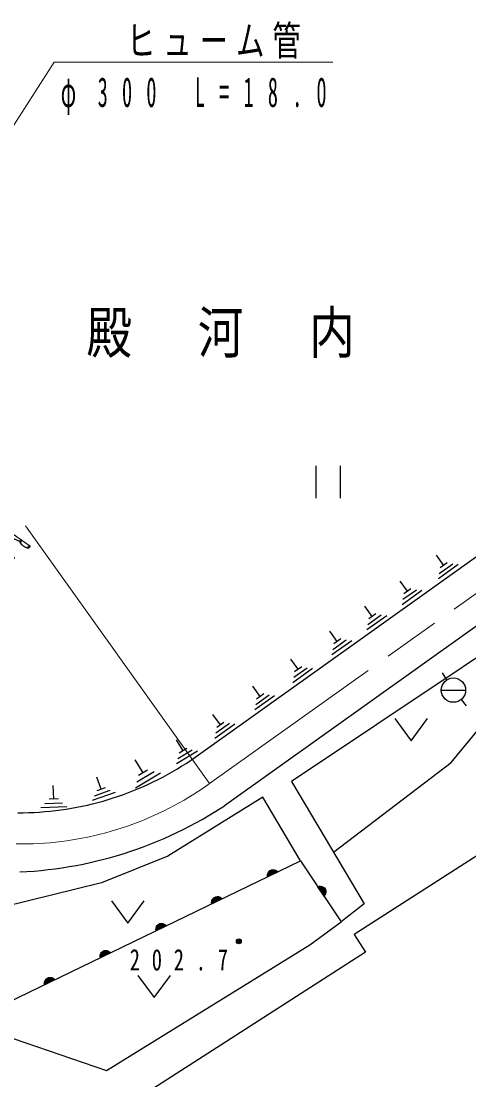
# Model space of a CAD drawing. Units: millimetres, scale not verified. Extents: x 40000 to 680000, y 20000 to 380000.
# Drawn here: x 226164 to 253724, y 238743 to 303970 of the extents above; entities that cross this region are included whole.
import ezdxf
from ezdxf.enums import TextEntityAlignment as Align

# ---------------------------------------------------------------- set-up
doc = ezdxf.new("R2010")
doc.units = ezdxf.units.MM
doc.header["$LTSCALE"] = 1000
doc.linetypes.add('CHAIN', pattern=[18.5, 12, -1.5, 3.5, -1.5])
for name, color, linetype, lineweight in [('M-BGD', 7, 'Continuous', 25), ('M-BMK', 2, 'CHAIN', 13), ('M-STR-HTXT', 7, 'Continuous', 13)]:
    doc.layers.add(name, color=color, linetype=linetype, lineweight=lineweight)
doc.layers.add('M-BMK-HTXT', color=7, linetype='Continuous')
doc.styles.add('ＭＳ ゴシック', font='')
doc.styles.get('ＭＳ ゴシック').set_extended_font_data('MS Gothic')

msp = doc.modelspace()

# ---------------------------------------------------------------- linework, layer by layer
at = {"layer": 'M-BGD'}
for p, q in [((236800, 258560), (284542, 292690)), ((244314, 276581), (244314, 274581)), ((244314, 276581), (244314, 274581)), ((245834, 274581), (245834, 276581)), ((245834, 274581), (245834, 276581)), ((252181, 270440), (251727, 271074)), ((253070, 270486), (251850, 269613)), ((251905, 269948), (252735, 270541)), ((252400, 270597), (251961, 270283)), ((249943, 268841), (249490, 269475)), ((250832, 268886), (249612, 268014)), ((249668, 268349), (250498, 268942)), ((250163, 268998), (249724, 268684)), ((247782, 267296), (247328, 267930)), ((248002, 267453), (247562, 267139)), ((248671, 267341), (247451, 266469)), ((247507, 266804), (248337, 267397)), ((245626, 265755), (245172, 266389)), ((246515, 265800), (245295, 264928)), ((245351, 265263), (246181, 265856)), ((245846, 265912), (245406, 265598)), ((243221, 264035), (242767, 264670)), ((243441, 264192), (243001, 263878)), ((244110, 264081), (242890, 263209)), ((242946, 263543), (243775, 264137)), ((252379, 263387), (252113, 263810)), ((240877, 262359), (240423, 262994)), ((241766, 262405), (240546, 261533)), ((240601, 261868), (241431, 262461)), ((241096, 262517), (240657, 262202)), ((252028, 262750), (253528, 262753)), ((253247, 262166), (253559, 261776)), ((238426, 260607), (237972, 261242)), ((239315, 260653), (238095, 259781)), ((238150, 260116), (238980, 260709)), ((238645, 260764), (238206, 260450)), ((236129, 259016), (235728, 259685)), ((237019, 258989), (235731, 258219)), ((235814, 258548), (236689, 259072)), ((236360, 259154), (235897, 258877)), ((233669, 257666), (233189, 258469)), ((233292, 257104), (234342, 257733)), ((233947, 257832), (233391, 257499)), ((245388, 252766), (252629, 258285)), ((231086, 256648), (230825, 257383)), ((234737, 257633), (233193, 256709)), ((228165, 256049), (228136, 256880)), ((231954, 256446), (230540, 255944)), ((230686, 256251), (231647, 256592)), ((231341, 256738), (230832, 256557)), ((227630, 255774), (228717, 255812)), ((228452, 256059), (227877, 256039)), ((228982, 255565), (227383, 255510)), ((241859, 251637), (241330, 251381)), ((241335, 251337), (241890, 251606)), ((241921, 251574), (241341, 251293)), ((241349, 251437), (241803, 251657)), ((241747, 251676), (241369, 251493)), ((241413, 251562), (241665, 251684)), ((244830, 250108), (244472, 250644)), ((244515, 250656), (244857, 250143)), ((244884, 250178), (244558, 250667)), ((244616, 250656), (244896, 250237)), ((244907, 250295), (244674, 250644)), ((244748, 250609), (244903, 250376)), ((238428, 249977), (237898, 249721)), ((237904, 249677), (238459, 249946)), ((238489, 249914), (237910, 249634)), ((237918, 249777), (238372, 249997)), ((238315, 250016), (237937, 249834)), ((237982, 249902), (238234, 250024)), ((234996, 248317), (234467, 248061)), ((234473, 248017), (235027, 248286)), ((235058, 248254), (234478, 247974)), ((234487, 248117), (234940, 248337)), ((234884, 248356), (234506, 248174)), ((234551, 248242), (234803, 248364)), ((231565, 246657), (231036, 246401)), ((231041, 246358), (231596, 246626)), ((231627, 246594), (231047, 246314)), ((231055, 246458), (231509, 246677)), ((231453, 246697), (231075, 246514)), ((231119, 246582), (231372, 246704)), ((247364, 246604), (231143, 236191)), ((228134, 244998), (227604, 244741)), ((227610, 244698), (228165, 244966)), ((228195, 244934), (227616, 244654)), ((227624, 244798), (228078, 245017)), ((228022, 245037), (227643, 244854)), ((227688, 244922), (227940, 245044))]:
    msp.add_line(p, q, dxfattribs=at)
for points in [[(252629, 258285), (260879, 268302), (267629, 274838), (271914, 278694), (271968, 279391), (238682, 255625)], [(263891, 271218), (242801, 257126), (247275, 249586), (245867, 248480)], [(249171, 260996), (250171, 259636), (251171, 260996)], [(225964, 255199), (226295, 255201), (226627, 255209), (226958, 255223), (227289, 255242), (227620, 255267), (227950, 255298), (228279, 255335), (228608, 255377), (228936, 255426), (229264, 255480), (229590, 255539), (229915, 255605), (230239, 255676), (230561, 255752), (230883, 255834), (231202, 255922), (231521, 256016), (231837, 256115), (232152, 256219), (232465, 256329), (232776, 256444), (233084, 256565), (233391, 256691), (233695, 256823), (233998, 256960), (234297, 257102), (234594, 257249), (234889, 257401), (235181, 257559), (235470, 257721), (235756, 257889), (236039, 258062), (236319, 258239), (236596, 258422), (236800, 258560)], [(243365, 252226), (241041, 256163), (235184, 252533), (231118, 250887), (225033, 249386)], [(226083, 251556), (226518, 251579), (226954, 251609), (227388, 251648), (227822, 251694), (228255, 251747), (228687, 251808), (229118, 251877), (229548, 251953), (229976, 252037), (230403, 252128), (230828, 252226), (231251, 252332), (231672, 252445), (232092, 252566), (232509, 252694), (232924, 252829), (233336, 252971), (233746, 253121), (234153, 253277), (234558, 253441), (234959, 253612), (235358, 253790), (235753, 253974), (236145, 254166), (236534, 254364), (236919, 254569), (237300, 254781), (237678, 255000), (238052, 255225), (238422, 255456), (238682, 255624)], [(259052, 254107), (258353, 255196), (246665, 247693), (247364, 246604)], [(216321, 246778), (222777, 242266), (243365, 252226), (245867, 248480)], [(218208, 250354), (220580, 251661), (225033, 249386), (224936, 247595), (222777, 242266), (231423, 239317), (243946, 247063), (245867, 248480)], [(231730, 249763), (232730, 248403), (233730, 249763)], [(233356, 245181), (234356, 243821), (235356, 245181)]]:
    msp.add_lwpolyline(points, dxfattribs=at)
for points in [[(241334, 251243), (241323, 251331), (241330, 251413), (241363, 251506), (241407, 251574), (241471, 251636), (241572, 251685), (241659, 251696), (241741, 251689), (241834, 251656), (241902, 251612), (241964, 251548)], [(244422, 250644), (244507, 250667), (244589, 250671), (244686, 250652), (244760, 250617), (244830, 250563), (244892, 250470), (244915, 250384), (244919, 250303), (244900, 250206), (244865, 250132), (244811, 250062)], [(237903, 249584), (237891, 249671), (237899, 249753), (237931, 249846), (237976, 249914), (238039, 249976), (238140, 250025), (238228, 250036), (238309, 250029), (238403, 249996), (238471, 249952), (238533, 249888)], [(234471, 247924), (234460, 248011), (234467, 248093), (234500, 248186), (234545, 248254), (234608, 248316), (234709, 248365), (234797, 248376), (234878, 248369), (234972, 248337), (235040, 248292), (235102, 248228)], [(231040, 246264), (231029, 246351), (231036, 246433), (231069, 246526), (231113, 246594), (231177, 246656), (231278, 246705), (231365, 246716), (231447, 246709), (231540, 246677), (231609, 246632), (231670, 246568)], [(227609, 244604), (227597, 244691), (227605, 244773), (227637, 244866), (227682, 244935), (227745, 244996), (227846, 245045), (227934, 245056), (228015, 245049), (228109, 245017), (228177, 244972), (228239, 244908)]]:
    msp.add_lwpolyline(points, close=True, dxfattribs=at)
for centre, radius in [((252778, 262752), 750), ((239561, 247275), 150), ((239561, 247275), 90), ((239561, 247275), 30)]:
    msp.add_circle(centre, radius, dxfattribs=at)
at = {"layer": 'M-BMK'}
msp.add_line((237767, 256996), (255349, 269546), dxfattribs=at)
msp.add_lwpolyline([(225850, 253277), (226199, 253275), (226548, 253279), (226897, 253289), (227245, 253305), (227594, 253327), (227942, 253355), (228289, 253390), (228636, 253430), (228982, 253476), (229327, 253529), (229671, 253587), (230014, 253652), (230356, 253722), (230696, 253799), (231036, 253881), (231373, 253969), (231709, 254063), (232044, 254163), (232376, 254269), (232707, 254381), (233036, 254498), (233363, 254621), (233687, 254750), (234009, 254884), (234329, 255024), (234646, 255170), (234961, 255321), (235273, 255477), (235582, 255639), (235888, 255807), (236192, 255979), (236492, 256157), (236789, 256340), (237083, 256529), (237374, 256722), (237661, 256921), (237767, 256996)], dxfattribs=at)
at = {"layer": 'M-STR-HTXT'}
msp.add_line((226439, 272868), (237767, 256996), dxfattribs=at)
msp.add_lwpolyline([(207019, 268387), (228198, 301449), (245346, 301449)], dxfattribs=at)

# ---------------------------------------------------------------- texts
at = {"layer": 'M-BGD', "style": 'ＭＳ ゴシック', "width": 0.7}
for s, p in [('2', (232849, 245085)), ('0', (234204, 245085)), ('2', (235559, 245085)), ('7', (238268, 245085)), ('.', (236913, 245085))]:
    msp.add_text(s, height=1320, dxfattribs=at).set_placement(p, align=Align.BOTTOM_LEFT)
at = {"layer": 'M-BMK-HTXT', "style": 'ＭＳ ゴシック', "width": 0.8}
for s, p in [('河', (237042, 282741)), ('内', (243900, 282741)), ('殿', (230184, 282741))]:
    msp.add_text(s, height=2566, dxfattribs=at).set_placement(p, align=Align.BOTTOM_LEFT)
at = {"layer": 'M-STR-HTXT', "char_height": 1833, "attachment_point": 7, "style": 'ＭＳ ゴシック'}
for s, insert in [('\\T1.28;\\W0.7;ヒューム管', (232671, 301655)), ('\\T2.4;\\W0.5;φ300\\~L=18.0', (228601, 298186))]:
    msp.add_mtext(s, dxfattribs=dict(at, insert=insert))
at = {"layer": 'M-STR-HTXT', "insert": (225705, 272452), "char_height": 1320, "attachment_point": 7, "rotation": 234.8, "style": 'ＭＳ ゴシック'}
msp.add_mtext('\\T2.92;\\W0.45;R=20', dxfattribs=at)

doc.saveas('drawing.dxf')
